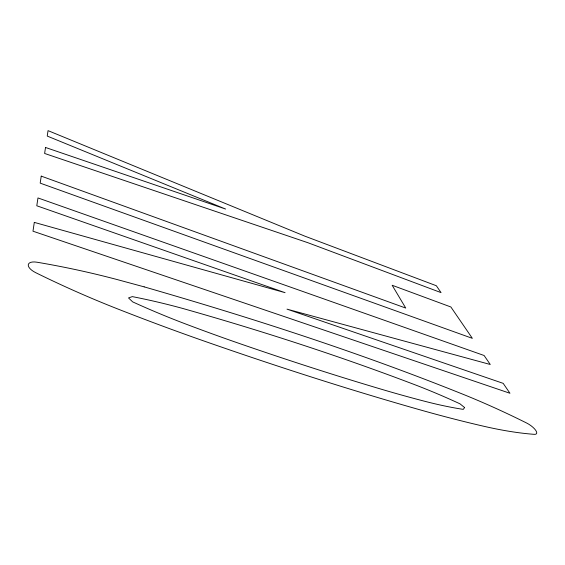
<?xml version="1.0" encoding="UTF-8"?>
<svg xmlns="http://www.w3.org/2000/svg" width="565" height="565" viewBox="0 0 565 565"><rect width="100%" height="100%" fill="white"/><g stroke="black" fill="none" stroke-linecap="round" stroke-linejoin="round"><path stroke-width="0.85" d="M34.303 222.384L32.982 231.198L509.962 393.268L503.182 383.36L286.992 309.14L490.258 364.489L484.106 355.498L37.968 197.941L36.789 205.773L285.085 292.677L34.303 222.384M41.231 176.125L40.179 183.131L472.354 338.343L450.884 306.986L392.159 285.261L405.741 308.066L41.231 176.125M45.525 147.472L44.621 153.461L307.798 242.682L441.053 292.621L436.335 285.735L304.754 236.114L48.046 130.635L47.227 136.066L225.605 209.05L45.525 147.472M464.607 407.563L463.258 409.371A272.648 85.675 27.9 0 1 425.438 401.461A561.045 141.307 25.3 0 1 380.69 389.031A943.027 181.93 24 0 1 239.92 343.668A578.129 146.166 24.5 0 1 185.327 323.865A291.794 95.577 24.8 0 1 132.669 301.88L128.516 297.939L132.316 296.618A702.217 508.09 44.5 0 1 182.82 308.476C261.863 330.836 340.13 356.169 416.871 385.5A667.936 340.116 47 0 1 459.981 403.827L464.607 407.563M144.167 286.865L116.778 279.456A1188.711 994.725 77.2 0 0 37.064 262.231A12.585 5.431 20.7 0 0 28.271 264.787A12.585 5.431 20.7 0 0 35.694 272.662A342.927 109.808 23.9 0 0 117.88 309.013A660.026 160.05 24.1 0 0 204.629 341.239A1065.244 194.508 23.8 0 0 419.294 409.632A630.321 152.395 25.2 0 0 483.81 426.271A309.133 93.677 28.3 0 0 534.313 434.344A10.403 3.531 34 0 0 535.761 430.396A10.403 3.531 34 0 0 526.622 423.016A988.517 462.403 52.3 0 0 464.797 394.992C360.138 352.786 252.548 318.13 144.167 286.865"/></g></svg>
